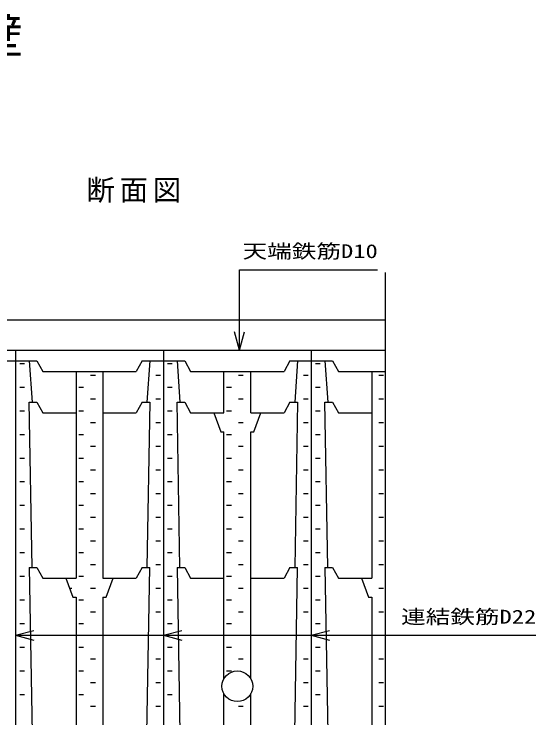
# Model space of a CAD drawing. Units: millimetres, scale not verified. Extents: x -9126 to 9476, y -6334 to 6177.
# Drawn here: x -6945 to -4739, y 3052 to 6030 of the extents above; entities that cross this region are included whole.
import ezdxf
from ezdxf.enums import TextEntityAlignment as Align

# ---------------------------------------------------------------- set-up
doc = ezdxf.new("R2010")
doc.units = ezdxf.units.MM
doc.header["$LTSCALE"] = 40
doc.layers.add('0-0', color=2, linetype='Continuous')
doc.styles.add('ＭＳ ゴシック', font='')
doc.styles.get('ＭＳ ゴシック').set_extended_font_data('MS Gothic')

msp = doc.modelspace()

# ---------------------------------------------------------------- linework, layer by layer
at = {"layer": '0-0', "color": 7}
for p, q in [((-5376.01, 4936.14), (-5376.01, 436.14)), ((-5991.64, 4608.14), (-6012.35, 4685.41)), ((-5991.64, 4608.14), (-5970.94, 4685.41)), ((-6921.19, 4551.72), (-6901.19, 4551.72)), ((-6296.19, 4551.72), (-6276.19, 4551.72)), ((-5671.19, 4551.72), (-5651.19, 4551.72)), ((-6621.19, 4501.72), (-6601.19, 4501.72)), ((-6346.19, 4501.72), (-6326.19, 4501.72)), ((-5996.19, 4501.72), (-5976.19, 4501.72)), ((-5721.19, 4501.72), (-5701.19, 4501.72)), ((-5403.19, 4501.72), (-5383.19, 4501.72)), ((-6921.19, 4451.72), (-6901.19, 4451.72)), ((-6671.19, 4451.72), (-6651.19, 4451.72)), ((-6296.19, 4451.72), (-6276.19, 4451.72)), ((-6046.19, 4451.72), (-6026.19, 4451.72)), ((-5671.19, 4451.72), (-5651.19, 4451.72)), ((-6621.19, 4401.72), (-6601.19, 4401.72)), ((-6346.19, 4401.72), (-6326.19, 4401.72)), ((-5996.19, 4401.72), (-5976.19, 4401.72)), ((-5721.19, 4401.72), (-5701.19, 4401.72)), ((-5403.19, 4401.72), (-5383.19, 4401.72)), ((-6921.19, 4351.72), (-6901.19, 4351.72)), ((-6671.19, 4351.72), (-6651.19, 4351.72)), ((-6296.19, 4351.72), (-6276.19, 4351.72)), ((-6046.19, 4351.72), (-6026.19, 4351.72)), ((-5671.19, 4351.72), (-5651.19, 4351.72)), ((-6621.19, 4301.71), (-6601.19, 4301.71)), ((-6346.19, 4301.71), (-6326.19, 4301.71)), ((-5996.19, 4301.71), (-5976.19, 4301.71)), ((-5721.19, 4301.71), (-5701.19, 4301.71)), ((-5403.19, 4301.71), (-5383.19, 4301.71)), ((-6921.19, 4251.72), (-6901.19, 4251.72)), ((-6671.19, 4251.72), (-6651.19, 4251.72)), ((-6296.19, 4251.72), (-6276.19, 4251.72)), ((-6046.19, 4251.72), (-6026.19, 4251.72)), ((-5671.19, 4251.72), (-5651.19, 4251.72)), ((-6621.19, 4201.72), (-6601.19, 4201.72)), ((-6346.19, 4201.72), (-6326.19, 4201.72)), ((-5996.19, 4201.72), (-5976.19, 4201.72)), ((-5721.19, 4201.72), (-5701.19, 4201.72)), ((-5403.19, 4201.72), (-5383.19, 4201.72)), ((-6921.19, 4151.71), (-6901.19, 4151.71)), ((-6671.19, 4151.71), (-6651.19, 4151.71)), ((-6296.19, 4151.71), (-6276.19, 4151.71)), ((-6046.19, 4151.71), (-6026.19, 4151.71)), ((-5671.19, 4151.71), (-5651.19, 4151.71)), ((-6621.19, 4101.71), (-6601.19, 4101.71)), ((-6346.19, 4101.71), (-6326.19, 4101.71)), ((-5996.19, 4101.71), (-5976.19, 4101.71)), ((-5721.19, 4101.71), (-5701.19, 4101.71)), ((-5403.19, 4101.71), (-5383.19, 4101.71)), ((-6921.19, 4051.71), (-6901.19, 4051.71)), ((-6671.19, 4051.71), (-6651.19, 4051.71)), ((-6296.19, 4051.71), (-6276.19, 4051.71)), ((-6046.19, 4051.71), (-6026.19, 4051.71)), ((-5671.19, 4051.71), (-5651.19, 4051.71)), ((-6621.19, 4001.71), (-6601.19, 4001.71)), ((-6346.19, 4001.71), (-6326.19, 4001.71)), ((-5996.19, 4001.71), (-5976.19, 4001.71)), ((-5721.19, 4001.71), (-5701.19, 4001.71)), ((-5403.19, 4001.71), (-5383.19, 4001.71)), ((-6921.19, 3951.71), (-6901.19, 3951.71)), ((-6671.19, 3951.71), (-6651.19, 3951.71)), ((-6296.19, 3951.71), (-6276.19, 3951.71)), ((-6046.19, 3951.71), (-6026.19, 3951.71)), ((-5671.19, 3951.71), (-5651.19, 3951.71)), ((-6621.19, 3901.71), (-6601.19, 3901.71)), ((-6346.19, 3901.71), (-6326.19, 3901.71)), ((-5996.19, 3901.71), (-5976.19, 3901.71)), ((-5721.19, 3901.71), (-5701.19, 3901.71)), ((-5403.19, 3901.71), (-5383.19, 3901.71)), ((-6921.19, 3851.71), (-6901.19, 3851.71)), ((-6671.19, 3851.71), (-6651.19, 3851.71)), ((-6296.19, 3851.71), (-6276.19, 3851.71)), ((-6046.19, 3851.71), (-6026.19, 3851.71)), ((-5671.19, 3851.71), (-5651.19, 3851.71)), ((-6621.19, 3801.71), (-6601.19, 3801.71)), ((-6346.19, 3801.71), (-6326.19, 3801.71)), ((-5996.19, 3801.71), (-5976.19, 3801.71)), ((-5721.19, 3801.71), (-5701.19, 3801.71)), ((-5403.19, 3801.71), (-5383.19, 3801.71)), ((-6921.19, 3751.71), (-6901.19, 3751.71)), ((-6671.19, 3751.71), (-6651.19, 3751.71)), ((-6296.19, 3751.71), (-6276.19, 3751.71)), ((-6046.19, 3751.71), (-6026.19, 3751.71)), ((-5671.19, 3751.71), (-5651.19, 3751.71)), ((-6621.19, 3701.71), (-6601.19, 3701.71)), ((-6346.19, 3701.71), (-6326.19, 3701.71)), ((-5996.19, 3701.71), (-5976.19, 3701.71)), ((-5721.19, 3701.71), (-5701.19, 3701.71)), ((-5403.19, 3701.71), (-5383.19, 3701.71)), ((-6921.19, 3651.71), (-6901.19, 3651.71)), ((-6671.19, 3651.71), (-6651.19, 3651.71)), ((-6296.19, 3651.71), (-6276.19, 3651.71)), ((-6046.19, 3651.71), (-6026.19, 3651.71)), ((-5671.19, 3651.71), (-5651.19, 3651.71)), ((-6710.48, 3601.71), (-6701.19, 3601.71)), ((-6621.19, 3601.71), (-6601.19, 3601.71)), ((-6346.19, 3601.71), (-6326.19, 3601.71)), ((-5996.19, 3601.71), (-5976.19, 3601.71)), ((-5721.19, 3601.71), (-5701.19, 3601.71)), ((-5403.19, 3601.71), (-5383.19, 3601.71)), ((-6921.19, 3551.71), (-6901.19, 3551.71)), ((-6671.19, 3551.71), (-6651.19, 3551.71)), ((-6296.19, 3551.71), (-6276.19, 3551.71)), ((-6046.19, 3551.71), (-6026.19, 3551.71)), ((-5671.19, 3551.71), (-5651.19, 3551.71)), ((-6621.19, 3501.71), (-6601.19, 3501.71)), ((-6346.19, 3501.71), (-6326.19, 3501.71)), ((-5996.19, 3501.71), (-5976.19, 3501.71)), ((-5721.19, 3501.71), (-5701.19, 3501.71)), ((-5403.19, 3501.71), (-5383.19, 3501.71)), ((-6921.19, 3451.71), (-6901.19, 3451.71)), ((-6671.19, 3451.71), (-6651.19, 3451.71)), ((-6296.19, 3451.71), (-6276.19, 3451.71)), ((-6046.19, 3451.71), (-6026.19, 3451.71)), ((-5671.19, 3451.71), (-5651.19, 3451.71)), ((-6938.51, 3401.71), (-6861.24, 3422.42)), ((-6938.51, 3401.71), (-6861.24, 3381.01)), ((-6313.51, 3401.71), (-6236.24, 3422.42)), ((-6313.51, 3401.71), (-6236.24, 3381.01)), ((-5688.51, 3401.71), (-4738.6, 3401.71)), ((-5688.51, 3401.71), (-5611.24, 3381.01)), ((-6921.19, 3351.71), (-6901.19, 3351.71)), ((-6671.19, 3351.71), (-6651.19, 3351.71)), ((-6296.19, 3351.71), (-6276.19, 3351.71)), ((-6046.19, 3351.71), (-6026.19, 3351.71)), ((-5671.19, 3351.71), (-5651.19, 3351.71)), ((-6621.19, 3301.71), (-6601.19, 3301.71)), ((-6346.19, 3301.71), (-6326.19, 3301.71)), ((-5996.19, 3301.71), (-5976.19, 3301.71)), ((-5721.19, 3301.71), (-5701.19, 3301.71)), ((-5403.19, 3301.71), (-5383.19, 3301.71)), ((-6921.19, 3251.71), (-6901.19, 3251.71)), ((-6671.19, 3251.71), (-6651.19, 3251.71)), ((-6296.19, 3251.71), (-6276.19, 3251.71)), ((-6046.19, 3251.71), (-6026.19, 3251.71)), ((-5671.19, 3251.71), (-5651.19, 3251.71)), ((-6621.19, 3201.71), (-6601.19, 3201.71)), ((-6346.19, 3201.71), (-6326.19, 3201.71)), ((-5721.19, 3201.71), (-5701.19, 3201.71)), ((-5403.19, 3201.71), (-5383.19, 3201.71)), ((-6921.19, 3151.71), (-6901.19, 3151.71)), ((-6671.19, 3151.71), (-6651.19, 3151.71)), ((-6296.19, 3151.71), (-6276.19, 3151.71)), ((-5671.19, 3151.71), (-5651.19, 3151.71)), ((-6621.19, 3101.71), (-6601.19, 3101.71)), ((-6346.19, 3101.71), (-6326.19, 3101.71)), ((-5996.19, 3101.71), (-5976.19, 3101.71)), ((-5721.19, 3101.71), (-5701.19, 3101.71)), ((-5403.19, 3101.71), (-5383.19, 3101.71))]:
    msp.add_line(p, q, dxfattribs=at)
at = {"layer": '0-0'}
for p, q in [((-7251.01, 4736.14), (-5376.01, 4736.14)), ((-7028.51, 4563.14), (-6848.51, 4563.14)), ((-6881.01, 4563.14), (-6868.51, 4388.14)), ((-6848.51, 4563.14), (-6823.51, 4518.14)), ((-6403.51, 4563.14), (-6428.51, 4518.14)), ((-6403.51, 4563.14), (-6223.51, 4563.14)), ((-6371.01, 4563.14), (-6383.51, 4388.14)), ((-6256.01, 4563.14), (-6243.51, 4388.14)), ((-6223.51, 4563.14), (-6198.51, 4518.14)), ((-5778.51, 4563.14), (-5803.51, 4518.14)), ((-5778.51, 4563.14), (-5598.51, 4563.14)), ((-5746.01, 4563.14), (-5758.51, 4388.14)), ((-5631.01, 4563.14), (-5618.51, 4388.14)), ((-5598.51, 4563.14), (-5573.51, 4518.14)), ((-6823.51, 4518.14), (-6428.51, 4518.14)), ((-6683.01, 4518.14), (-6683.01, 3643.14)), ((-6569.01, 4518.14), (-6569.01, 3643.14)), ((-6198.51, 4518.14), (-5803.51, 4518.14)), ((-6058.01, 4343.14), (-6058.01, 4518.14)), ((-5944.01, 4343.14), (-5944.01, 4518.14)), ((-5573.51, 4518.14), (-5376.01, 4518.14)), ((-5433.01, 4518.14), (-5433.01, 3643.14)), ((-6868.51, 3688.14), (-6881.01, 4388.14)), ((-6881.01, 4388.14), (-6848.51, 4388.14)), ((-6848.51, 4388.14), (-6823.51, 4343.14)), ((-6403.51, 4388.14), (-6428.51, 4343.14)), ((-6403.51, 4388.14), (-6371.01, 4388.14)), ((-6371.01, 4388.14), (-6383.51, 3688.14)), ((-6243.51, 3688.14), (-6256.01, 4388.14)), ((-6256.01, 4388.14), (-6223.51, 4388.14)), ((-6223.51, 4388.14), (-6198.51, 4343.14)), ((-5778.51, 4388.14), (-5803.51, 4343.14)), ((-5778.51, 4388.14), (-5746.01, 4388.14)), ((-5746.01, 4388.14), (-5758.51, 3688.14)), ((-5618.51, 3688.14), (-5631.01, 4388.14)), ((-5631.01, 4388.14), (-5598.51, 4388.14)), ((-5598.51, 4388.14), (-5573.51, 4343.14)), ((-6823.51, 4343.14), (-6683.01, 4343.14)), ((-6569.01, 4343.14), (-6428.51, 4343.14)), ((-6198.51, 4343.14), (-6058.01, 4343.14)), ((-6101.01, 4343.14), (-6071.01, 4263.14)), ((-5944.01, 4343.14), (-5803.51, 4343.14)), ((-5931.01, 4263.14), (-5901.01, 4343.14)), ((-5573.51, 4343.14), (-5433.01, 4343.14)), ((-6071.01, 4263.14), (-6058.01, 4263.14)), ((-6058.01, 3217.38), (-6058.01, 4263.14)), ((-5944.01, 4263.14), (-5931.01, 4263.14)), ((-5944.01, 3217.38), (-5944.01, 4263.14)), ((-6881.01, 3688.14), (-6868.51, 2988.14)), ((-6881.01, 3688.14), (-6848.51, 3688.14)), ((-6848.51, 3688.14), (-6823.51, 3643.14)), ((-6403.51, 3688.14), (-6428.51, 3643.14)), ((-6403.51, 3688.14), (-6371.01, 3688.14)), ((-6383.51, 2988.14), (-6371.01, 3688.14)), ((-6256.01, 3688.14), (-6243.51, 2988.14)), ((-6256.01, 3688.14), (-6223.51, 3688.14)), ((-6223.51, 3688.14), (-6198.51, 3643.14)), ((-5778.51, 3688.14), (-5803.51, 3643.14)), ((-5778.51, 3688.14), (-5746.01, 3688.14)), ((-5758.51, 2988.14), (-5746.01, 3688.14)), ((-5631.01, 3688.14), (-5618.51, 2988.14)), ((-5631.01, 3688.14), (-5598.51, 3688.14)), ((-5598.51, 3688.14), (-5573.51, 3643.14)), ((-6823.51, 3643.14), (-6683.01, 3643.14)), ((-6726.01, 3643.14), (-6696.01, 3563.14)), ((-6569.01, 3643.14), (-6428.51, 3643.14)), ((-6556.01, 3563.14), (-6526.01, 3643.14)), ((-6198.51, 3643.14), (-6058.01, 3643.14)), ((-5944.01, 3643.14), (-5803.51, 3643.14)), ((-5573.51, 3643.14), (-5433.01, 3643.14)), ((-6696.01, 3563.14), (-6683.01, 3563.14)), ((-6683.01, 3563.14), (-6683.01, 2243.14)), ((-6569.01, 3563.14), (-6556.01, 3563.14)), ((-6569.01, 3563.14), (-6569.01, 2243.14)), ((-5433.01, 3563.14), (-5433.01, 2243.14)), ((-6058.01, 2943.14), (-6058.01, 3154.9)), ((-5944.01, 2943.14), (-5944.01, 3154.9))]:
    msp.add_line(p, q, dxfattribs=at)
at = {"layer": '0-0', "color": 5}
for p, q in [((-7251.01, 4608.14), (-5376.01, 4608.14)), ((-6938.51, 4608.14), (-6938.51, 1193.14)), ((-6313.51, 4608.14), (-6313.51, 1193.14)), ((-5688.51, 4608.14), (-5688.51, 1193.14))]:
    msp.add_line(p, q, dxfattribs=at)
at = {"layer": '0-0', "color": 7}
for points in [[(-5991.64, 4608.14), (-5991.64, 4947.58), (-5408.75, 4947.58)], [(-6938.51, 3401.71), (-6313.51, 3401.71), (-5688.51, 3401.71), (-5611.24, 3422.42)]]:
    msp.add_lwpolyline(points, dxfattribs=at)
at = {"layer": '0-0'}
msp.add_lwpolyline([(-5476.01, 3643.14), (-5446.01, 3563.14), (-5433.01, 3563.14)], dxfattribs=at)
msp.add_circle((-6001.01, 3186.14), 65, dxfattribs=at)

# ---------------------------------------------------------------- texts
at = {"layer": '0-0', "color": 3, "style": 'ＭＳ ゴシック', "width": 1.1}
msp.add_text('たて壁', height=146.6, dxfattribs=at).set_placement((-7566.1, 5819.06), align=Align.BOTTOM_LEFT)
at = {"layer": '0-0', "color": 7, "style": 'ＭＳ ゴシック', "width": 1.3}
for s, p in [('天端鉄筋D10', (-5978.75, 4979.79)), ('連結鉄筋D22', (-5308.6, 3433.3))]:
    msp.add_text(s, height=58.65, dxfattribs=at).set_placement(p, align=Align.BOTTOM_LEFT)
at = {"layer": '0-0', "color": 7, "insert": (-6639.25, 5230.86), "char_height": 87.98, "attachment_point": 7, "style": 'ＭＳ ゴシック'}
msp.add_mtext('\\T1.17;断面図', dxfattribs=at)

doc.saveas('drawing.dxf')
